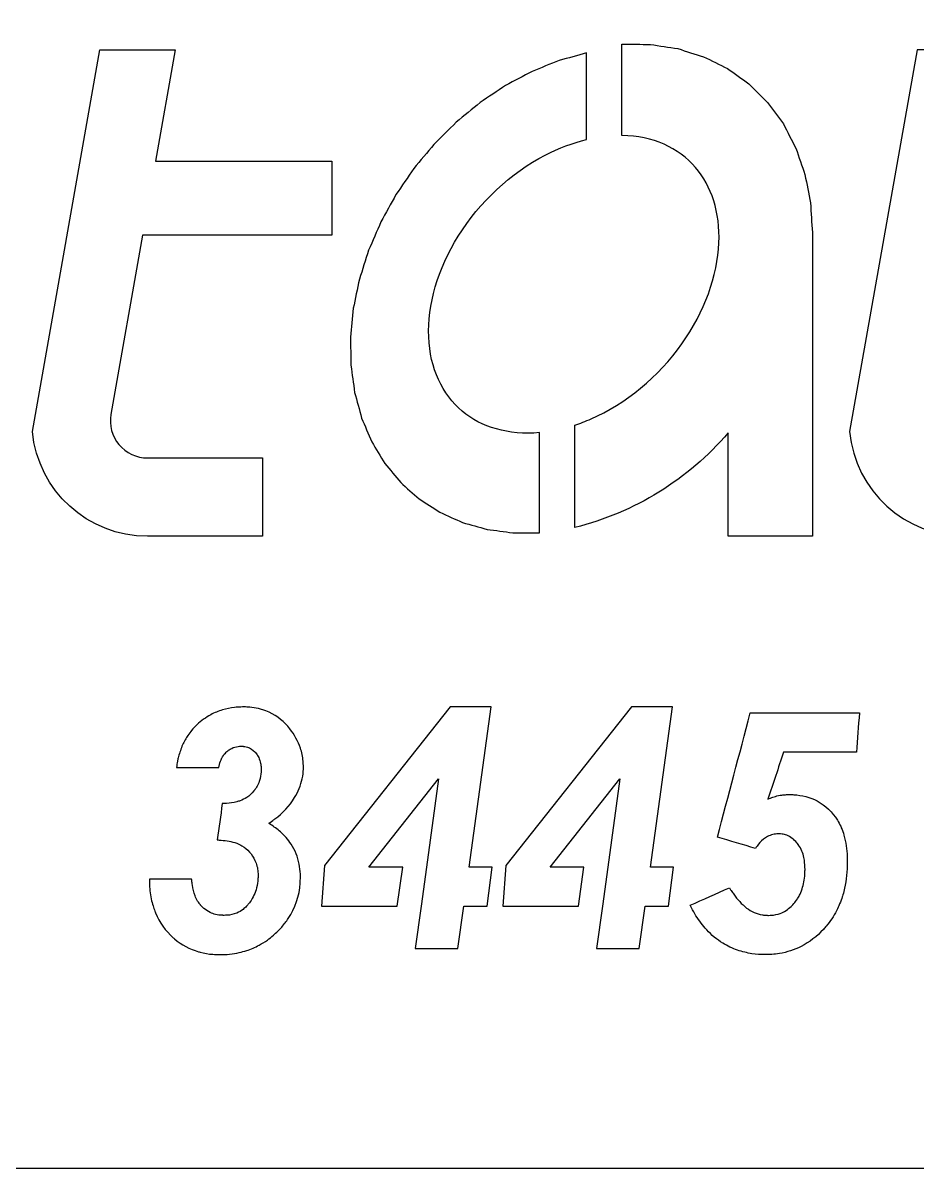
# Model space of a CAD drawing. Extents: x -202 to 213, y -95 to 85.
# Drawn here: x -44.3 to 31.6, y -94.6 to 2.6 of the extents above; entities that cross this region are included whole.
import ezdxf

# ---------------------------------------------------------------- set-up
doc = ezdxf.new("R2010")
doc.units = 0

msp = doc.modelspace()

# ---------------------------------------------------------------- linework, layer by layer
at = {"layer": '1'}
for points in [[(213.288, 75.369, 0.414214), (203.288, 85.369), (-191.712, 85.369, 0.414214), (-201.712, 75.369), (-201.712, -84.631, 0.414214), (-191.712, -94.631), (203.288, -94.631, 0.414214), (213.288, -84.631)], [(-18.102, -9.148), (-18.102, -15.448), (-34.175, -15.448), (-36.856, -30.652, 0.466308), (-33.754, -34.349), (-23.996, -34.349), (-23.996, -41), (-33.754, -41, -0.386919), (-43.512, -32.119), (-37.795, 0.302), (-31.398, 0.302), (-33.064, -9.148)], [(51.248, -9.148), (36.285, -9.148), (37.952, 0.302), (31.555, 0.302), (25.838, -32.119, 0.386919), (35.596, -41), (45.353, -41), (45.353, -34.349), (35.596, -34.349, -0.466308), (32.494, -30.652), (35.175, -15.448), (51.248, -15.448)]]:
    msp.add_lwpolyline(points, format="xyb", close=True, dxfattribs=at)
for points in [[(-4.495, -69.077), (-6.454, -69.077), (-4.579, -55.487), (-8.061, -55.487), (-18.718, -68.941), (-18.974, -72.41), (-12.548, -72.41), (-12.091, -69.077), (-14.972, -69.077), (-9.038, -61.585), (-10.072, -69.077), (-10.529, -72.41), (-11.026, -76), (-7.408, -76), (-6.911, -72.41), (-4.928, -72.41)], [(10.889, -69.077), (8.93, -69.077), (10.805, -55.487), (7.324, -55.487), (-3.333, -68.941), (-3.59, -72.41), (2.837, -72.41), (3.294, -69.077), (0.413, -69.077), (6.346, -61.585), (5.312, -69.077), (4.856, -72.41), (4.359, -76), (7.977, -76), (8.474, -72.41), (10.457, -72.41)]]:
    msp.add_lwpolyline(points, close=True, dxfattribs=at)
for points, knots in [([(3.519, 0.029), (3.519, -2.423), (3.519, -4.875), (3.519, -7.327), (3.519, -7.327), (2.355, -7.604), (1.166, -8.049), (0.007, -8.649), (0.007, -8.649), (-2.896, -10.139), (-5.584, -12.636), (-7.37, -15.52), (-7.37, -15.52), (-9.114, -18.3), (-9.994, -21.404), (-9.88, -24.075), (-9.88, -24.075), (-9.778, -26.76), (-8.737, -28.963), (-7.045, -30.378), (-7.045, -30.378), (-5.418, -31.753), (-3.115, -32.438), (-0.481, -32.201), (-0.481, -32.201), (-0.481, -35.034), (-0.481, -37.867), (-0.481, -40.701), (-0.481, -40.701), (-1.236, -40.702), (-1.992, -40.704), (-2.747, -40.705), (-2.747, -40.705), (-3.476, -40.608), (-4.205, -40.511), (-4.933, -40.414), (-4.933, -40.414), (-5.624, -40.22), (-6.315, -40.026), (-7.006, -39.832), (-7.006, -39.832), (-7.65, -39.544), (-8.293, -39.255), (-8.937, -38.967), (-8.937, -38.967), (-9.523, -38.589), (-10.11, -38.21), (-10.697, -37.832), (-10.697, -37.832), (-11.219, -37.368), (-11.741, -36.905), (-12.262, -36.442), (-12.262, -36.442), (-12.711, -35.9), (-13.16, -35.359), (-13.61, -34.818), (-13.61, -34.818), (-13.979, -34.206), (-14.349, -33.595), (-14.719, -32.983), (-14.719, -32.983), (-15.005, -32.31), (-15.291, -31.637), (-15.576, -30.964), (-15.576, -30.964), (-15.773, -30.239), (-15.971, -29.514), (-16.168, -28.789), (-16.168, -28.789), (-16.273, -28.022), (-16.379, -27.256), (-16.485, -26.49), (-16.485, -26.49), (-16.498, -25.693), (-16.511, -24.896), (-16.524, -24.099), (-16.524, -24.099), (-16.444, -23.283), (-16.363, -22.468), (-16.283, -21.652), (-16.283, -21.652), (-16.111, -20.829), (-15.939, -20.006), (-15.767, -19.183), (-15.767, -19.183), (-15.506, -18.364), (-15.245, -17.546), (-14.983, -16.728), (-14.983, -16.728), (-14.636, -15.926), (-14.289, -15.124), (-13.942, -14.321), (-13.942, -14.321), (-13.514, -13.547), (-13.086, -12.773), (-12.659, -11.999), (-12.659, -11.999), (-12.156, -11.264), (-11.654, -10.528), (-11.152, -9.793), (-11.152, -9.793), (-10.582, -9.107), (-10.013, -8.422), (-9.443, -7.736), (-9.443, -7.736), (-8.814, -7.11), (-8.186, -6.484), (-7.557, -5.857), (-7.557, -5.857), (-6.878, -5.299), (-6.199, -4.742), (-5.521, -4.184), (-5.521, -4.184), (-4.801, -3.702), (-4.082, -3.221), (-3.363, -2.739), (-3.363, -2.739), (-2.614, -2.341), (-1.865, -1.943), (-1.116, -1.545), (-1.116, -1.545), (-0.347, -1.236), (0.421, -0.927), (1.189, -0.618), (1.189, -0.618), (1.966, -0.402), (2.743, -0.186), (3.519, 0.029)], [0, 0, 0, 0, 0.03125, 0.03125, 0.03125, 0.03125, 0.0625, 0.0625, 0.0625, 0.0625, 0.09375, 0.09375, 0.09375, 0.09375, 0.125, 0.125, 0.125, 0.125, 0.15625, 0.15625, 0.15625, 0.15625, 0.1875, 0.1875, 0.1875, 0.1875, 0.21875, 0.21875, 0.21875, 0.21875, 0.25, 0.25, 0.25, 0.25, 0.28125, 0.28125, 0.28125, 0.28125, 0.3125, 0.3125, 0.3125, 0.3125, 0.34375, 0.34375, 0.34375, 0.34375, 0.375, 0.375, 0.375, 0.375, 0.40625, 0.40625, 0.40625, 0.40625, 0.4375, 0.4375, 0.4375, 0.4375, 0.46875, 0.46875, 0.46875, 0.46875, 0.5, 0.5, 0.5, 0.5, 0.53125, 0.53125, 0.53125, 0.53125, 0.5625, 0.5625, 0.5625, 0.5625, 0.59375, 0.59375, 0.59375, 0.59375, 0.625, 0.625, 0.625, 0.625, 0.65625, 0.65625, 0.65625, 0.65625, 0.6875, 0.6875, 0.6875, 0.6875, 0.71875, 0.71875, 0.71875, 0.71875, 0.75, 0.75, 0.75, 0.75, 0.78125, 0.78125, 0.78125, 0.78125, 0.8125, 0.8125, 0.8125, 0.8125, 0.84375, 0.84375, 0.84375, 0.84375, 0.875, 0.875, 0.875, 0.875, 0.90625, 0.90625, 0.90625, 0.90625, 0.9375, 0.9375, 0.9375, 0.9375, 0.96875, 0.96875, 0.96875, 0.96875, 1, 1, 1, 1]), ([(22.673, -15.227), (22.621, -14.387), (22.568, -13.546), (22.516, -12.706), (22.516, -12.706), (22.36, -11.905), (22.204, -11.104), (22.048, -10.303), (22.048, -10.303), (21.79, -9.554), (21.533, -8.805), (21.276, -8.056), (21.276, -8.056), (20.921, -7.371), (20.566, -6.686), (20.212, -6.001), (20.212, -6.001), (19.766, -5.39), (19.319, -4.78), (18.873, -4.17), (18.873, -4.17), (18.342, -3.644), (17.812, -3.118), (17.281, -2.593), (17.281, -2.593), (16.674, -2.16), (16.068, -1.727), (15.461, -1.294), (15.461, -1.294), (14.787, -0.961), (14.114, -0.628), (13.441, -0.294), (13.441, -0.294), (12.712, -0.066), (11.983, 0.162), (11.254, 0.39), (11.254, 0.39), (10.481, 0.51), (9.708, 0.629), (8.935, 0.749), (8.935, 0.749), (8.129, 0.758), (7.324, 0.767), (6.519, 0.776), (6.519, 0.776), (6.519, -1.81), (6.519, -4.396), (6.519, -6.982), (6.519, -6.982), (9.147, -7.021), (11.324, -8.01), (12.762, -9.695), (12.762, -9.695), (14.115, -11.266), (14.853, -13.51), (14.741, -16.103), (14.741, -16.103), (14.636, -18.863), (13.521, -21.971), (11.597, -24.664), (11.597, -24.664), (9.627, -27.455), (6.819, -29.768), (3.892, -31.039), (3.892, -31.039), (3.436, -31.239), (2.977, -31.416), (2.519, -31.567), (2.519, -31.567), (2.519, -34.463), (2.519, -37.36), (2.519, -40.257), (2.519, -40.257), (5.036, -39.627), (7.442, -38.613), (9.65, -37.251), (9.65, -37.251), (11.858, -35.888), (13.843, -34.194), (15.534, -32.226), (15.534, -32.226), (15.534, -35.151), (15.534, -38.075), (15.534, -41), (15.534, -41), (17.914, -41), (20.293, -41), (22.673, -41), (22.673, -41), (22.673, -32.409), (22.673, -23.818), (22.673, -15.227)], [0, 0, 0, 0, 0.043478, 0.043478, 0.043478, 0.043478, 0.086957, 0.086957, 0.086957, 0.086957, 0.130435, 0.130435, 0.130435, 0.130435, 0.173913, 0.173913, 0.173913, 0.173913, 0.217391, 0.217391, 0.217391, 0.217391, 0.26087, 0.26087, 0.26087, 0.26087, 0.304348, 0.304348, 0.304348, 0.304348, 0.347826, 0.347826, 0.347826, 0.347826, 0.391304, 0.391304, 0.391304, 0.391304, 0.434783, 0.434783, 0.434783, 0.434783, 0.478261, 0.478261, 0.478261, 0.478261, 0.521739, 0.521739, 0.521739, 0.521739, 0.565217, 0.565217, 0.565217, 0.565217, 0.608696, 0.608696, 0.608696, 0.608696, 0.652174, 0.652174, 0.652174, 0.652174, 0.695652, 0.695652, 0.695652, 0.695652, 0.73913, 0.73913, 0.73913, 0.73913, 0.782609, 0.782609, 0.782609, 0.782609, 0.826087, 0.826087, 0.826087, 0.826087, 0.869565, 0.869565, 0.869565, 0.869565, 0.913043, 0.913043, 0.913043, 0.913043, 0.956522, 0.956522, 0.956522, 0.956522, 1, 1, 1, 1]), ([(-20.513, -60.575), (-20.515, -60.636), (-20.518, -60.698), (-20.52, -60.759), (-20.52, -60.759), (-20.531, -61.033), (-20.556, -61.307), (-20.616, -61.576), (-20.616, -61.576), (-20.741, -62.144), (-20.965, -62.687), (-21.262, -63.186), (-21.262, -63.186), (-21.688, -63.893), (-22.267, -64.503), (-22.93, -64.992), (-22.93, -64.992), (-22.955, -65.01), (-22.98, -65.028), (-23.004, -65.046), (-23.004, -65.046), (-23.029, -65.064), (-23.054, -65.082), (-23.078, -65.1), (-23.078, -65.1), (-23.09, -65.11), (-23.328, -65.277), (-23.454, -65.363), (-23.454, -65.363), (-23.405, -65.395), (-23.356, -65.427), (-23.308, -65.459), (-23.308, -65.459), (-23.016, -65.649), (-22.732, -65.851), (-22.473, -66.086), (-22.473, -66.086), (-22.128, -66.397), (-21.819, -66.749), (-21.56, -67.135), (-21.56, -67.135), (-21.222, -67.644), (-21.002, -68.225), (-20.876, -68.821), (-20.876, -68.821), (-20.815, -69.105), (-20.787, -69.395), (-20.777, -69.685), (-20.777, -69.685), (-20.776, -69.714), (-20.775, -69.743), (-20.774, -69.772), (-20.774, -69.772), (-20.773, -69.83), (-20.771, -69.888), (-20.769, -69.946), (-20.769, -69.946), (-20.774, -70.111), (-20.779, -70.276), (-20.789, -70.44), (-20.789, -70.44), (-20.853, -71.509), (-21.204, -72.561), (-21.803, -73.449), (-21.803, -73.449), (-21.971, -73.701), (-22.156, -73.94), (-22.356, -74.167), (-22.356, -74.167), (-22.575, -74.413), (-22.809, -74.646), (-23.056, -74.863), (-23.056, -74.863), (-23.222, -75.008), (-23.395, -75.144), (-23.574, -75.27), (-23.574, -75.27), (-23.799, -75.428), (-24.032, -75.574), (-24.273, -75.707), (-24.273, -75.707), (-24.61, -75.892), (-24.963, -76.048), (-25.33, -76.164), (-25.33, -76.164), (-25.539, -76.232), (-25.751, -76.29), (-25.965, -76.339), (-25.965, -76.339), (-26.233, -76.4), (-26.504, -76.443), (-26.778, -76.47), (-26.778, -76.47), (-27.051, -76.497), (-27.326, -76.505), (-27.6, -76.513), (-27.6, -76.513), (-27.805, -76.507), (-28.011, -76.502), (-28.216, -76.486), (-28.216, -76.486), (-28.574, -76.46), (-28.93, -76.399), (-29.277, -76.305), (-29.277, -76.305), (-29.326, -76.291), (-29.376, -76.277), (-29.425, -76.263), (-29.425, -76.263), (-30.164, -76.047), (-30.861, -75.68), (-31.446, -75.178), (-31.446, -75.178), (-31.485, -75.144), (-31.523, -75.111), (-31.562, -75.077), (-31.562, -75.077), (-32.216, -74.499), (-32.74, -73.772), (-33.069, -72.963), (-33.069, -72.963), (-33.088, -72.915), (-33.107, -72.868), (-33.126, -72.82), (-33.126, -72.82), (-33.181, -72.676), (-33.232, -72.53), (-33.277, -72.383), (-33.277, -72.383), (-33.338, -72.187), (-33.389, -71.988), (-33.43, -71.787), (-33.43, -71.787), (-33.523, -71.334), (-33.569, -70.872), (-33.581, -70.411), (-33.581, -70.411), (-33.584, -70.308), (-33.587, -70.205), (-33.59, -70.103), (-33.59, -70.103), (-32.393, -70.103), (-31.197, -70.103), (-30, -70.103), (-30, -70.103), (-29.994, -70.15), (-29.988, -70.198), (-29.983, -70.246), (-29.983, -70.246), (-29.968, -70.365), (-29.952, -70.485), (-29.934, -70.603), (-29.934, -70.603), (-29.886, -70.912), (-29.81, -71.216), (-29.704, -71.512), (-29.704, -71.512), (-29.648, -71.671), (-29.579, -71.825), (-29.491, -71.968), (-29.491, -71.968), (-29.453, -72.029), (-29.412, -72.089), (-29.371, -72.148), (-29.371, -72.148), (-29.357, -72.168), (-29.343, -72.188), (-29.329, -72.207), (-29.329, -72.207), (-29.315, -72.227), (-29.301, -72.246), (-29.287, -72.266), (-29.287, -72.266), (-29.271, -72.284), (-29.255, -72.302), (-29.238, -72.32), (-29.238, -72.32), (-29.15, -72.418), (-29.057, -72.513), (-28.954, -72.597), (-28.954, -72.597), (-28.797, -72.727), (-28.623, -72.839), (-28.439, -72.928), (-28.439, -72.928), (-28.287, -73.001), (-28.127, -73.056), (-27.964, -73.097), (-27.964, -73.097), (-27.777, -73.145), (-27.584, -73.166), (-27.392, -73.174), (-27.392, -73.174), (-27.368, -73.175), (-27.344, -73.176), (-27.32, -73.177), (-27.32, -73.177), (-27.296, -73.178), (-27.272, -73.179), (-27.248, -73.179), (-27.248, -73.179), (-27.169, -73.177), (-27.091, -73.175), (-27.013, -73.17), (-27.013, -73.17), (-26.726, -73.153), (-26.444, -73.086), (-26.176, -72.981), (-26.176, -72.981), (-25.982, -72.904), (-25.803, -72.792), (-25.636, -72.667), (-25.636, -72.667), (-25.532, -72.589), (-25.437, -72.499), (-25.347, -72.404), (-25.347, -72.404), (-25.329, -72.385), (-25.311, -72.366), (-25.293, -72.347), (-25.293, -72.347), (-25.276, -72.328), (-25.259, -72.308), (-25.241, -72.289), (-25.241, -72.289), (-25.173, -72.21), (-25.109, -72.128), (-25.048, -72.042), (-25.048, -72.042), (-24.793, -71.678), (-24.606, -71.269), (-24.491, -70.84), (-24.491, -70.84), (-24.422, -70.587), (-24.387, -70.328), (-24.373, -70.067), (-24.373, -70.067), (-24.372, -70.041), (-24.37, -70.015), (-24.369, -69.989), (-24.369, -69.989), (-24.368, -69.963), (-24.366, -69.937), (-24.365, -69.911), (-24.365, -69.911), (-24.363, -69.858), (-24.361, -69.806), (-24.359, -69.754), (-24.359, -69.754), (-24.362, -69.674), (-24.364, -69.593), (-24.37, -69.513), (-24.37, -69.513), (-24.391, -69.166), (-24.487, -68.825), (-24.634, -68.51), (-24.634, -68.51), (-24.874, -68.003), (-25.248, -67.552), (-25.734, -67.265), (-25.734, -67.265), (-25.873, -67.183), (-26.019, -67.116), (-26.17, -67.061), (-26.17, -67.061), (-26.598, -66.903), (-27.053, -66.837), (-27.505, -66.796), (-27.505, -66.796), (-27.558, -66.792), (-27.611, -66.787), (-27.665, -66.782), (-27.665, -66.782), (-27.718, -66.778), (-27.771, -66.774), (-27.825, -66.769), (-27.825, -66.769), (-27.684, -65.744), (-27.544, -64.718), (-27.404, -63.692), (-27.404, -63.692), (-27.352, -63.692), (-27.3, -63.691), (-27.248, -63.69), (-27.248, -63.69), (-26.963, -63.686), (-26.679, -63.653), (-26.399, -63.598), (-26.399, -63.598), (-26.323, -63.582), (-26.247, -63.563), (-26.172, -63.542), (-26.172, -63.542), (-26.073, -63.513), (-25.974, -63.481), (-25.876, -63.446), (-25.876, -63.446), (-25.68, -63.378), (-25.494, -63.283), (-25.322, -63.167), (-25.322, -63.167), (-25.096, -63.016), (-24.891, -62.832), (-24.722, -62.618), (-24.722, -62.618), (-24.697, -62.588), (-24.674, -62.557), (-24.65, -62.526), (-24.65, -62.526), (-24.635, -62.505), (-24.62, -62.484), (-24.605, -62.463), (-24.605, -62.463), (-24.59, -62.441), (-24.575, -62.42), (-24.56, -62.399), (-24.56, -62.399), (-24.472, -62.27), (-24.398, -62.133), (-24.339, -61.989), (-24.339, -61.989), (-24.329, -61.965), (-24.32, -61.941), (-24.31, -61.917), (-24.31, -61.917), (-24.286, -61.856), (-24.246, -61.74), (-24.245, -61.733), (-24.245, -61.733), (-24.17, -61.499), (-24.122, -61.255), (-24.11, -61.009), (-24.11, -61.009), (-24.106, -60.931), (-24.104, -60.853), (-24.103, -60.776), (-24.103, -60.776), (-24.103, -60.746), (-24.104, -60.716), (-24.105, -60.686), (-24.105, -60.686), (-24.109, -60.581), (-24.114, -60.476), (-24.129, -60.373), (-24.129, -60.373), (-24.133, -60.343), (-24.138, -60.314), (-24.144, -60.285), (-24.144, -60.285), (-24.179, -60.109), (-24.236, -59.936), (-24.312, -59.774), (-24.312, -59.774), (-24.364, -59.666), (-24.427, -59.564), (-24.499, -59.468), (-24.499, -59.468), (-24.508, -59.456), (-24.517, -59.445), (-24.527, -59.433), (-24.527, -59.433), (-24.564, -59.386), (-24.603, -59.341), (-24.645, -59.298), (-24.645, -59.298), (-24.816, -59.12), (-25.024, -58.974), (-25.261, -58.899), (-25.261, -58.899), (-25.339, -58.873), (-25.42, -58.855), (-25.501, -58.844), (-25.501, -58.844), (-25.516, -58.842), (-25.531, -58.84), (-25.546, -58.838), (-25.546, -58.838), (-25.56, -58.837), (-25.575, -58.835), (-25.59, -58.834), (-25.59, -58.834), (-25.605, -58.832), (-25.62, -58.831), (-25.635, -58.83), (-25.635, -58.83), (-25.65, -58.829), (-25.665, -58.827), (-25.68, -58.826), (-25.68, -58.826), (-25.709, -58.824), (-25.739, -58.822), (-25.769, -58.821), (-25.769, -58.821), (-25.799, -58.822), (-25.829, -58.823), (-25.859, -58.824), (-25.859, -58.824), (-25.92, -58.827), (-25.98, -58.831), (-26.039, -58.838), (-26.039, -58.838), (-26.233, -58.858), (-26.424, -58.915), (-26.599, -59.002), (-26.599, -59.002), (-26.693, -59.048), (-26.784, -59.102), (-26.87, -59.163), (-26.87, -59.163), (-26.968, -59.233), (-27.059, -59.313), (-27.14, -59.402), (-27.14, -59.402), (-27.262, -59.535), (-27.367, -59.684), (-27.45, -59.844), (-27.45, -59.844), (-27.454, -59.85), (-27.457, -59.857), (-27.461, -59.864), (-27.461, -59.864), (-27.463, -59.867), (-27.494, -59.931), (-27.508, -59.966), (-27.508, -59.966), (-27.586, -60.146), (-27.634, -60.336), (-27.674, -60.527), (-27.674, -60.527), (-27.68, -60.557), (-27.686, -60.586), (-27.692, -60.615), (-27.692, -60.615), (-28.889, -60.615), (-30.085, -60.615), (-31.282, -60.615), (-31.282, -60.615), (-31.257, -60.441), (-31.233, -60.266), (-31.2, -60.093), (-31.2, -60.093), (-31.195, -60.071), (-31.191, -60.05), (-31.187, -60.028), (-31.187, -60.028), (-31.186, -60.017), (-31.141, -59.812), (-31.112, -59.706), (-31.112, -59.706), (-31.021, -59.365), (-30.91, -59.029), (-30.767, -58.707), (-30.767, -58.707), (-30.641, -58.425), (-30.49, -58.154), (-30.317, -57.899), (-30.317, -57.899), (-30.218, -57.753), (-30.112, -57.611), (-30, -57.475), (-30, -57.475), (-29.859, -57.305), (-29.708, -57.144), (-29.547, -56.993), (-29.547, -56.993), (-29.193, -56.661), (-28.797, -56.375), (-28.369, -56.146), (-28.369, -56.146), (-28.059, -55.978), (-27.731, -55.842), (-27.392, -55.744), (-27.392, -55.744), (-27.054, -55.645), (-26.707, -55.575), (-26.357, -55.531), (-26.357, -55.531), (-26.269, -55.52), (-26.182, -55.511), (-26.094, -55.505), (-26.094, -55.505), (-25.918, -55.493), (-25.741, -55.49), (-25.565, -55.487), (-25.565, -55.487), (-25.399, -55.492), (-25.232, -55.497), (-25.067, -55.509), (-25.067, -55.509), (-24.819, -55.527), (-24.572, -55.568), (-24.33, -55.627), (-24.33, -55.627), (-24.209, -55.657), (-24.089, -55.69), (-23.97, -55.728), (-23.97, -55.728), (-23.238, -55.96), (-22.566, -56.378), (-22.025, -56.923), (-22.025, -56.923), (-21.893, -57.056), (-21.771, -57.198), (-21.656, -57.345), (-21.656, -57.345), (-21.274, -57.838), (-20.981, -58.396), (-20.776, -58.984), (-20.776, -58.984), (-20.653, -59.337), (-20.572, -59.706), (-20.541, -60.078), (-20.541, -60.078), (-20.527, -60.243), (-20.52, -60.409), (-20.513, -60.575)], [0, 0, 0, 0, 0.007752, 0.007752, 0.007752, 0.007752, 0.015504, 0.015504, 0.015504, 0.015504, 0.023256, 0.023256, 0.023256, 0.023256, 0.031008, 0.031008, 0.031008, 0.031008, 0.03876, 0.03876, 0.03876, 0.03876, 0.046512, 0.046512, 0.046512, 0.046512, 0.054264, 0.054264, 0.054264, 0.054264, 0.062016, 0.062016, 0.062016, 0.062016, 0.069767, 0.069767, 0.069767, 0.069767, 0.077519, 0.077519, 0.077519, 0.077519, 0.085271, 0.085271, 0.085271, 0.085271, 0.093023, 0.093023, 0.093023, 0.093023, 0.100775, 0.100775, 0.100775, 0.100775, 0.108527, 0.108527, 0.108527, 0.108527, 0.116279, 0.116279, 0.116279, 0.116279, 0.124031, 0.124031, 0.124031, 0.124031, 0.131783, 0.131783, 0.131783, 0.131783, 0.139535, 0.139535, 0.139535, 0.139535, 0.147287, 0.147287, 0.147287, 0.147287, 0.155039, 0.155039, 0.155039, 0.155039, 0.162791, 0.162791, 0.162791, 0.162791, 0.170543, 0.170543, 0.170543, 0.170543, 0.178295, 0.178295, 0.178295, 0.178295, 0.186047, 0.186047, 0.186047, 0.186047, 0.193798, 0.193798, 0.193798, 0.193798, 0.20155, 0.20155, 0.20155, 0.20155, 0.209302, 0.209302, 0.209302, 0.209302, 0.217054, 0.217054, 0.217054, 0.217054, 0.224806, 0.224806, 0.224806, 0.224806, 0.232558, 0.232558, 0.232558, 0.232558, 0.24031, 0.24031, 0.24031, 0.24031, 0.248062, 0.248062, 0.248062, 0.248062, 0.255814, 0.255814, 0.255814, 0.255814, 0.263566, 0.263566, 0.263566, 0.263566, 0.271318, 0.271318, 0.271318, 0.271318, 0.27907, 0.27907, 0.27907, 0.27907, 0.286822, 0.286822, 0.286822, 0.286822, 0.294574, 0.294574, 0.294574, 0.294574, 0.302326, 0.302326, 0.302326, 0.302326, 0.310078, 0.310078, 0.310078, 0.310078, 0.317829, 0.317829, 0.317829, 0.317829, 0.325581, 0.325581, 0.325581, 0.325581, 0.333333, 0.333333, 0.333333, 0.333333, 0.341085, 0.341085, 0.341085, 0.341085, 0.348837, 0.348837, 0.348837, 0.348837, 0.356589, 0.356589, 0.356589, 0.356589, 0.364341, 0.364341, 0.364341, 0.364341, 0.372093, 0.372093, 0.372093, 0.372093, 0.379845, 0.379845, 0.379845, 0.379845, 0.387597, 0.387597, 0.387597, 0.387597, 0.395349, 0.395349, 0.395349, 0.395349, 0.403101, 0.403101, 0.403101, 0.403101, 0.410853, 0.410853, 0.410853, 0.410853, 0.418605, 0.418605, 0.418605, 0.418605, 0.426357, 0.426357, 0.426357, 0.426357, 0.434109, 0.434109, 0.434109, 0.434109, 0.44186, 0.44186, 0.44186, 0.44186, 0.449612, 0.449612, 0.449612, 0.449612, 0.457364, 0.457364, 0.457364, 0.457364, 0.465116, 0.465116, 0.465116, 0.465116, 0.472868, 0.472868, 0.472868, 0.472868, 0.48062, 0.48062, 0.48062, 0.48062, 0.488372, 0.488372, 0.488372, 0.488372, 0.496124, 0.496124, 0.496124, 0.496124, 0.503876, 0.503876, 0.503876, 0.503876, 0.511628, 0.511628, 0.511628, 0.511628, 0.51938, 0.51938, 0.51938, 0.51938, 0.527132, 0.527132, 0.527132, 0.527132, 0.534884, 0.534884, 0.534884, 0.534884, 0.542636, 0.542636, 0.542636, 0.542636, 0.550388, 0.550388, 0.550388, 0.550388, 0.55814, 0.55814, 0.55814, 0.55814, 0.565891, 0.565891, 0.565891, 0.565891, 0.573643, 0.573643, 0.573643, 0.573643, 0.581395, 0.581395, 0.581395, 0.581395, 0.589147, 0.589147, 0.589147, 0.589147, 0.596899, 0.596899, 0.596899, 0.596899, 0.604651, 0.604651, 0.604651, 0.604651, 0.612403, 0.612403, 0.612403, 0.612403, 0.620155, 0.620155, 0.620155, 0.620155, 0.627907, 0.627907, 0.627907, 0.627907, 0.635659, 0.635659, 0.635659, 0.635659, 0.643411, 0.643411, 0.643411, 0.643411, 0.651163, 0.651163, 0.651163, 0.651163, 0.658915, 0.658915, 0.658915, 0.658915, 0.666667, 0.666667, 0.666667, 0.666667, 0.674419, 0.674419, 0.674419, 0.674419, 0.682171, 0.682171, 0.682171, 0.682171, 0.689922, 0.689922, 0.689922, 0.689922, 0.697674, 0.697674, 0.697674, 0.697674, 0.705426, 0.705426, 0.705426, 0.705426, 0.713178, 0.713178, 0.713178, 0.713178, 0.72093, 0.72093, 0.72093, 0.72093, 0.728682, 0.728682, 0.728682, 0.728682, 0.736434, 0.736434, 0.736434, 0.736434, 0.744186, 0.744186, 0.744186, 0.744186, 0.751938, 0.751938, 0.751938, 0.751938, 0.75969, 0.75969, 0.75969, 0.75969, 0.767442, 0.767442, 0.767442, 0.767442, 0.775194, 0.775194, 0.775194, 0.775194, 0.782946, 0.782946, 0.782946, 0.782946, 0.790698, 0.790698, 0.790698, 0.790698, 0.79845, 0.79845, 0.79845, 0.79845, 0.806202, 0.806202, 0.806202, 0.806202, 0.813953, 0.813953, 0.813953, 0.813953, 0.821705, 0.821705, 0.821705, 0.821705, 0.829457, 0.829457, 0.829457, 0.829457, 0.837209, 0.837209, 0.837209, 0.837209, 0.844961, 0.844961, 0.844961, 0.844961, 0.852713, 0.852713, 0.852713, 0.852713, 0.860465, 0.860465, 0.860465, 0.860465, 0.868217, 0.868217, 0.868217, 0.868217, 0.875969, 0.875969, 0.875969, 0.875969, 0.883721, 0.883721, 0.883721, 0.883721, 0.891473, 0.891473, 0.891473, 0.891473, 0.899225, 0.899225, 0.899225, 0.899225, 0.906977, 0.906977, 0.906977, 0.906977, 0.914729, 0.914729, 0.914729, 0.914729, 0.922481, 0.922481, 0.922481, 0.922481, 0.930233, 0.930233, 0.930233, 0.930233, 0.937984, 0.937984, 0.937984, 0.937984, 0.945736, 0.945736, 0.945736, 0.945736, 0.953488, 0.953488, 0.953488, 0.953488, 0.96124, 0.96124, 0.96124, 0.96124, 0.968992, 0.968992, 0.968992, 0.968992, 0.976744, 0.976744, 0.976744, 0.976744, 0.984496, 0.984496, 0.984496, 0.984496, 0.992248, 0.992248, 0.992248, 0.992248, 1, 1, 1, 1]), ([(26.667, -56), (23.58, -56), (20.494, -56), (17.408, -56), (17.408, -56), (16.477, -59.512), (15.546, -63.025), (14.615, -66.537), (14.615, -66.537), (15.694, -66.857), (16.774, -67.178), (17.853, -67.498), (17.853, -67.498), (17.887, -67.444), (17.953, -67.342), (17.957, -67.337), (17.957, -67.337), (17.964, -67.326), (17.972, -67.316), (17.979, -67.305), (17.979, -67.305), (18.13, -67.082), (18.314, -66.881), (18.523, -66.711), (18.523, -66.711), (18.632, -66.621), (18.751, -66.543), (18.878, -66.481), (18.878, -66.481), (19.016, -66.414), (19.16, -66.355), (19.309, -66.318), (19.309, -66.318), (19.459, -66.281), (19.613, -66.266), (19.767, -66.26), (19.767, -66.26), (19.792, -66.259), (19.818, -66.258), (19.844, -66.256), (19.844, -66.256), (19.93, -66.262), (20.016, -66.268), (20.101, -66.278), (20.101, -66.278), (20.239, -66.293), (20.376, -66.325), (20.506, -66.377), (20.506, -66.377), (20.839, -66.507), (21.121, -66.738), (21.349, -67.008), (21.349, -67.008), (21.39, -67.058), (21.43, -67.108), (21.468, -67.161), (21.468, -67.161), (21.481, -67.178), (21.493, -67.196), (21.505, -67.213), (21.505, -67.213), (21.727, -67.531), (21.873, -67.896), (21.956, -68.274), (21.956, -68.274), (22.018, -68.547), (22.038, -68.826), (22.047, -69.104), (22.047, -69.104), (22.048, -69.147), (22.05, -69.19), (22.051, -69.233), (22.051, -69.233), (22.051, -69.292), (22.05, -69.35), (22.049, -69.408), (22.049, -69.408), (22.048, -69.438), (22.048, -69.467), (22.047, -69.496), (22.047, -69.496), (22.042, -69.73), (22.015, -69.962), (21.979, -70.193), (21.979, -70.193), (21.918, -70.598), (21.802, -70.994), (21.632, -71.366), (21.632, -71.366), (21.578, -71.486), (21.515, -71.602), (21.447, -71.714), (21.447, -71.714), (21.443, -71.72), (21.369, -71.838), (21.327, -71.897), (21.327, -71.897), (21.236, -72.03), (21.135, -72.155), (21.024, -72.272), (21.024, -72.272), (21.02, -72.278), (20.924, -72.378), (20.87, -72.428), (20.87, -72.428), (20.607, -72.68), (20.295, -72.886), (19.951, -73.009), (19.951, -73.009), (19.703, -73.097), (19.444, -73.157), (19.181, -73.172), (19.181, -73.172), (19.174, -73.173), (19.035, -73.178), (18.962, -73.179), (18.962, -73.179), (18.918, -73.177), (18.873, -73.175), (18.829, -73.173), (18.829, -73.173), (18.807, -73.172), (18.784, -73.171), (18.762, -73.17), (18.762, -73.17), (18.74, -73.168), (18.718, -73.167), (18.696, -73.165), (18.696, -73.165), (18.673, -73.164), (18.651, -73.162), (18.629, -73.16), (18.629, -73.16), (18.574, -73.156), (18.469, -73.142), (18.464, -73.14), (18.464, -73.14), (18.453, -73.139), (18.442, -73.137), (18.431, -73.135), (18.431, -73.135), (17.947, -73.055), (17.485, -72.854), (17.096, -72.557), (17.096, -72.557), (16.671, -72.231), (16.32, -71.821), (16.008, -71.389), (16.008, -71.389), (15.93, -71.281), (15.854, -71.171), (15.779, -71.061), (15.779, -71.061), (15.754, -71.024), (15.729, -70.987), (15.704, -70.95), (15.704, -70.95), (15.679, -70.913), (15.654, -70.877), (15.629, -70.84), (15.629, -70.84), (14.522, -71.334), (13.415, -71.828), (12.308, -72.322), (12.308, -72.322), (12.346, -72.397), (12.385, -72.472), (12.423, -72.547), (12.423, -72.547), (12.539, -72.772), (12.661, -72.993), (12.795, -73.208), (12.795, -73.208), (13.064, -73.636), (13.368, -74.043), (13.711, -74.414), (13.711, -74.414), (14.115, -74.843), (14.567, -75.231), (15.073, -75.536), (15.073, -75.536), (15.47, -75.774), (15.886, -75.985), (16.326, -76.132), (16.326, -76.132), (16.726, -76.265), (17.136, -76.369), (17.552, -76.432), (17.552, -76.432), (17.927, -76.491), (18.307, -76.509), (18.686, -76.513), (18.686, -76.513), (18.87, -76.507), (19.055, -76.501), (19.239, -76.49), (19.239, -76.49), (19.454, -76.476), (19.668, -76.453), (19.881, -76.418), (19.881, -76.418), (20.517, -76.311), (21.141, -76.115), (21.717, -75.823), (21.717, -75.823), (22.428, -75.455), (23.07, -74.958), (23.61, -74.369), (23.61, -74.369), (23.651, -74.323), (23.692, -74.277), (23.733, -74.231), (23.733, -74.231), (23.773, -74.185), (23.813, -74.138), (23.853, -74.091), (23.853, -74.091), (24.189, -73.691), (24.482, -73.253), (24.719, -72.787), (24.719, -72.787), (24.727, -72.774), (24.857, -72.512), (24.918, -72.371), (24.918, -72.371), (24.942, -72.314), (24.966, -72.258), (24.991, -72.201), (24.991, -72.201), (25.074, -72.002), (25.148, -71.8), (25.213, -71.595), (25.213, -71.595), (25.219, -71.581), (25.303, -71.301), (25.339, -71.151), (25.339, -71.151), (25.522, -70.436), (25.615, -69.699), (25.632, -68.961), (25.632, -68.961), (25.635, -68.838), (25.638, -68.715), (25.641, -68.592), (25.641, -68.592), (25.639, -68.504), (25.638, -68.415), (25.636, -68.327), (25.636, -68.327), (25.635, -68.283), (25.634, -68.239), (25.633, -68.194), (25.633, -68.194), (25.616, -67.576), (25.52, -66.959), (25.355, -66.363), (25.355, -66.363), (25.295, -66.15), (25.22, -65.942), (25.133, -65.739), (25.133, -65.739), (25.115, -65.698), (25.097, -65.658), (25.079, -65.617), (25.079, -65.617), (24.996, -65.436), (24.903, -65.26), (24.799, -65.09), (24.799, -65.09), (24.381, -64.413), (23.787, -63.843), (23.085, -63.467), (23.085, -63.467), (22.479, -63.146), (21.798, -62.974), (21.115, -62.937), (21.115, -62.937), (20.982, -62.93), (20.85, -62.927), (20.717, -62.923), (20.717, -62.923), (20.64, -62.925), (20.562, -62.927), (20.485, -62.931), (20.485, -62.931), (20.349, -62.937), (20.214, -62.948), (20.079, -62.968), (20.079, -62.968), (19.897, -62.994), (19.716, -63.032), (19.538, -63.08), (19.538, -63.08), (19.398, -63.118), (19.261, -63.166), (19.126, -63.22), (19.126, -63.22), (19.054, -63.248), (18.982, -63.278), (18.91, -63.308), (18.91, -63.308), (19.348, -61.983), (19.786, -60.658), (20.224, -59.333), (20.224, -59.333), (22.286, -59.333), (24.348, -59.333), (26.41, -59.333), (26.41, -59.333), (26.496, -58.222), (26.581, -57.111), (26.667, -56)], [0, 0, 0, 0, 0.012821, 0.012821, 0.012821, 0.012821, 0.025641, 0.025641, 0.025641, 0.025641, 0.038462, 0.038462, 0.038462, 0.038462, 0.051282, 0.051282, 0.051282, 0.051282, 0.064103, 0.064103, 0.064103, 0.064103, 0.076923, 0.076923, 0.076923, 0.076923, 0.089744, 0.089744, 0.089744, 0.089744, 0.102564, 0.102564, 0.102564, 0.102564, 0.115385, 0.115385, 0.115385, 0.115385, 0.128205, 0.128205, 0.128205, 0.128205, 0.141026, 0.141026, 0.141026, 0.141026, 0.153846, 0.153846, 0.153846, 0.153846, 0.166667, 0.166667, 0.166667, 0.166667, 0.179487, 0.179487, 0.179487, 0.179487, 0.192308, 0.192308, 0.192308, 0.192308, 0.205128, 0.205128, 0.205128, 0.205128, 0.217949, 0.217949, 0.217949, 0.217949, 0.230769, 0.230769, 0.230769, 0.230769, 0.24359, 0.24359, 0.24359, 0.24359, 0.25641, 0.25641, 0.25641, 0.25641, 0.269231, 0.269231, 0.269231, 0.269231, 0.282051, 0.282051, 0.282051, 0.282051, 0.294872, 0.294872, 0.294872, 0.294872, 0.307692, 0.307692, 0.307692, 0.307692, 0.320513, 0.320513, 0.320513, 0.320513, 0.333333, 0.333333, 0.333333, 0.333333, 0.346154, 0.346154, 0.346154, 0.346154, 0.358974, 0.358974, 0.358974, 0.358974, 0.371795, 0.371795, 0.371795, 0.371795, 0.384615, 0.384615, 0.384615, 0.384615, 0.397436, 0.397436, 0.397436, 0.397436, 0.410256, 0.410256, 0.410256, 0.410256, 0.423077, 0.423077, 0.423077, 0.423077, 0.435897, 0.435897, 0.435897, 0.435897, 0.448718, 0.448718, 0.448718, 0.448718, 0.461538, 0.461538, 0.461538, 0.461538, 0.474359, 0.474359, 0.474359, 0.474359, 0.487179, 0.487179, 0.487179, 0.487179, 0.5, 0.5, 0.5, 0.5, 0.512821, 0.512821, 0.512821, 0.512821, 0.525641, 0.525641, 0.525641, 0.525641, 0.538462, 0.538462, 0.538462, 0.538462, 0.551282, 0.551282, 0.551282, 0.551282, 0.564103, 0.564103, 0.564103, 0.564103, 0.576923, 0.576923, 0.576923, 0.576923, 0.589744, 0.589744, 0.589744, 0.589744, 0.602564, 0.602564, 0.602564, 0.602564, 0.615385, 0.615385, 0.615385, 0.615385, 0.628205, 0.628205, 0.628205, 0.628205, 0.641026, 0.641026, 0.641026, 0.641026, 0.653846, 0.653846, 0.653846, 0.653846, 0.666667, 0.666667, 0.666667, 0.666667, 0.679487, 0.679487, 0.679487, 0.679487, 0.692308, 0.692308, 0.692308, 0.692308, 0.705128, 0.705128, 0.705128, 0.705128, 0.717949, 0.717949, 0.717949, 0.717949, 0.730769, 0.730769, 0.730769, 0.730769, 0.74359, 0.74359, 0.74359, 0.74359, 0.75641, 0.75641, 0.75641, 0.75641, 0.769231, 0.769231, 0.769231, 0.769231, 0.782051, 0.782051, 0.782051, 0.782051, 0.794872, 0.794872, 0.794872, 0.794872, 0.807692, 0.807692, 0.807692, 0.807692, 0.820513, 0.820513, 0.820513, 0.820513, 0.833333, 0.833333, 0.833333, 0.833333, 0.846154, 0.846154, 0.846154, 0.846154, 0.858974, 0.858974, 0.858974, 0.858974, 0.871795, 0.871795, 0.871795, 0.871795, 0.884615, 0.884615, 0.884615, 0.884615, 0.897436, 0.897436, 0.897436, 0.897436, 0.910256, 0.910256, 0.910256, 0.910256, 0.923077, 0.923077, 0.923077, 0.923077, 0.935897, 0.935897, 0.935897, 0.935897, 0.948718, 0.948718, 0.948718, 0.948718, 0.961538, 0.961538, 0.961538, 0.961538, 0.974359, 0.974359, 0.974359, 0.974359, 0.987179, 0.987179, 0.987179, 0.987179, 1, 1, 1, 1])]:
    msp.add_open_spline(points, degree=3, knots=knots, dxfattribs=at)

doc.saveas('drawing.dxf')
